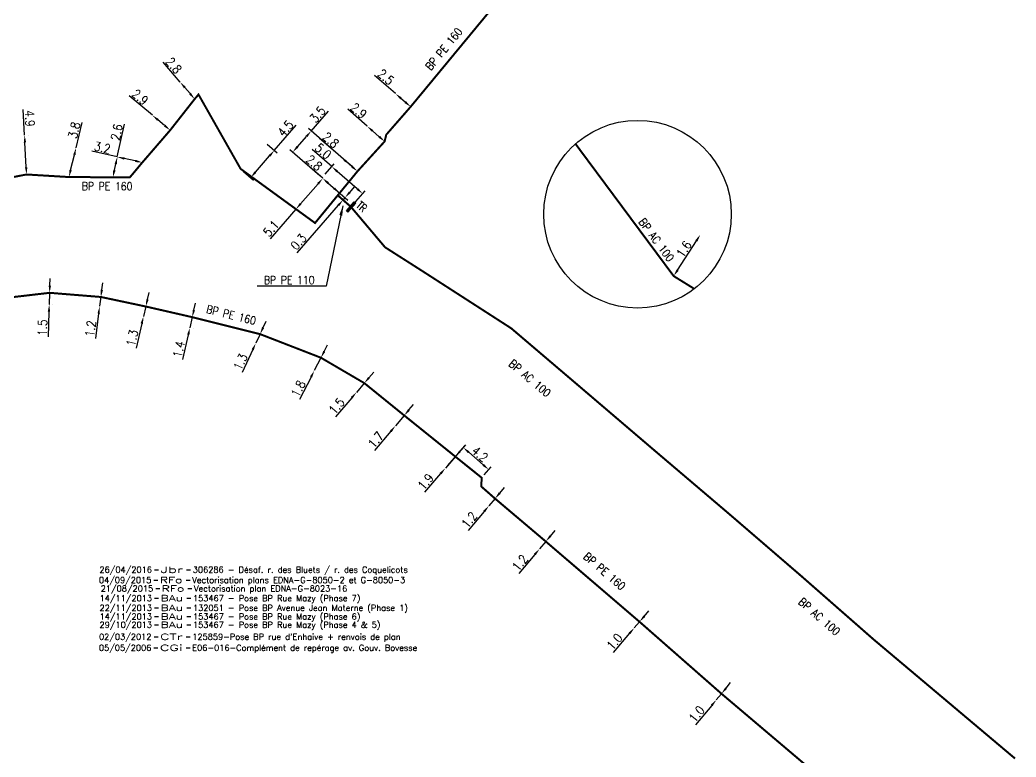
# Model space of a CAD drawing. Header units: millimetres. Extents: x 184998 to 186003, y 126995 to 128002.
# Drawn here: x 185500.7 to 185625.3, y 127498 to 127590 of the extents above; entities that cross this region are included whole.
import ezdxf
from ezdxf.enums import TextEntityAlignment as Align

# ---------------------------------------------------------------- set-up
doc = ezdxf.new("R2010")
doc.units = ezdxf.units.MM
doc.header["$PDMODE"] = 34
doc.linetypes.add('L_25_AP', pattern=[2000, 1000, 1000])
doc.linetypes.add('L_25_PE', pattern=[2000, 1000, 1000])
doc.layers.get('0').update_dxf_attribs({"linetype": 'CONTINUOUS'})
doc.layers.get('DEFPOINTS').update_dxf_attribs({"linetype": 'CONTINUOUS'})
for name, color, linetype in [('L_150', 1, 'CONTINUOUS'), ('L_340', 7, 'CONTINUOUS'), ('L_900', 7, 'CONTINUOUS')]:
    doc.layers.add(name, color=color, linetype=linetype)
doc.layers.add('L_910', color=7, linetype='CONTINUOUS', plot=False)
doc.styles.get("Standard").update_dxf_attribs({"font": 'romans.shx', "width": 0.85})
doc.dimstyles.get("Standard").update_dxf_attribs({"dimtxt": 1.5, "dimasz": 1.2, "dimexe": 0.625, "dimexo": 0.625, "dimgap": 0.25, "dimtad": 1, "dimdec": 1, "dimzin": 0, "dimdsep": 46, "dimtxsty": 'Standard', "dimcen": -0.5, "dimadec": 0, "dimazin": 0, "dimtfac": 1, "dimtdec": 1, "dimtmove": 0, "dimatfit": 3, "dimfxl": 0, "dimtolj": 1, "dimtzin": 0, "dimarcsym": 0})

# ---------------------------------------------------------------- blocks, each defined once
blk = doc.blocks.new('GIS_MODF')
at = {"color": 0, "linetype": 'Continuous', "flags": 128}
for points in [[(-2.26, -0.01), (-1.76, -0.01)], [(1.76, -0.01), (2.26, -0.01)]]:
    blk.add_lwpolyline(points, dxfattribs=at)
at = {"color": 0, "linetype": 'Continuous'}
blk.add_attdef('DATE', text='', height=0.75, dxfattribs=at).set_placement((-2.58, -0.39), align=Align.RIGHT)
at = {"color": 0, "linetype": 'Continuous', "width": 3.590909}
blk.add_attdef('USER', text='', height=0.75, dxfattribs=at).set_placement((-1.52, -0.39), (1.31, -0.39), align=Align.FIT)
at = {"color": 0, "linetype": 'Continuous'}
blk.add_attdef('DESC', (2.53, -0.39), '', height=0.75, dxfattribs=at)
blk = doc.blocks.new('*D487')
at = {"layer": 'DEFPOINTS', "color": 0, "linetype": 'Continuous', "transparency": 16777216}
for p in [(185547.7, 127580.83), (185547.7, 127580.83), (185549.59, 127579.19)]:
    blk.add_point(p, dxfattribs=at)
at = {"layer": 'L_150', "color": 0, "linetype": 'Continuous', "lineweight": -2, "transparency": 16777216}
for p, q in [((185547.7, 127580.83), (185545.09, 127583.11)), ((185548.91, 127579.78), (185548.38, 127580.24))]:
    blk.add_line(p, q, dxfattribs=at)
at = {"layer": 'L_150', "color": 0, "linetype": 'Continuous', "transparency": 16777216}
for points in [[(185548.48, 127580.35), (185548.28, 127580.12), (185547.7, 127580.83)], [(185549.01, 127579.89), (185548.81, 127579.66), (185549.59, 127579.19)]]:
    blk.add_solid(points, dxfattribs=at)
at = {"layer": 'L_150', "color": 0, "linetype": 'Continuous', "transparency": 16777216, "insert": (185546.48, 127582.9), "char_height": 1.125, "attachment_point": 5, "rotation": 318.8753}
blk.add_mtext('\\A1;2.5', dxfattribs=at)
blk = doc.blocks.new('*D488')
at = {"layer": 'DEFPOINTS', "color": 0, "linetype": 'Continuous', "transparency": 16777216}
for p in [(185544.15, 127576.76), (185544.15, 127576.76), (185546.34, 127574.86)]:
    blk.add_point(p, dxfattribs=at)
at = {"layer": 'L_150', "color": 0, "linetype": 'Continuous', "lineweight": -2, "transparency": 16777216}
for p, q in [((185544.15, 127576.76), (185541.72, 127578.89)), ((185545.66, 127575.45), (185544.83, 127576.17))]:
    blk.add_line(p, q, dxfattribs=at)
at = {"layer": 'L_150', "color": 0, "linetype": 'Continuous', "transparency": 16777216}
for points in [[(185544.93, 127576.28), (185544.73, 127576.06), (185544.15, 127576.76)], [(185545.76, 127575.56), (185545.56, 127575.33), (185546.34, 127574.86)]]:
    blk.add_solid(points, dxfattribs=at)
at = {"layer": 'L_150', "color": 0, "linetype": 'Continuous', "transparency": 16777216, "insert": (185543.09, 127578.69), "char_height": 1.125, "attachment_point": 5, "rotation": 318.8753}
blk.add_mtext('\\A1;2.9', dxfattribs=at)
blk = doc.blocks.new('*D512')
at = {"layer": 'DEFPOINTS', "color": 0, "linetype": 'Continuous', "transparency": 16777216}
for p in [(185507.77, 127574.06), (185507.77, 127574.06), (185506.88, 127570.41)]:
    blk.add_point(p, dxfattribs=at)
at = {"layer": 'L_150', "color": 0, "linetype": 'Continuous', "lineweight": -2, "transparency": 16777216}
for p, q in [((185507.77, 127574.06), (185508.55, 127577.24)), ((185507.09, 127571.29), (185507.56, 127573.18))]:
    blk.add_line(p, q, dxfattribs=at)
at = {"layer": 'L_150', "color": 0, "linetype": 'Continuous', "transparency": 16777216}
for points in [[(185507.41, 127573.22), (185507.7, 127573.15), (185507.77, 127574.06)], [(185506.95, 127571.32), (185507.24, 127571.25), (185506.88, 127570.41)]]:
    blk.add_solid(points, dxfattribs=at)
at = {"layer": 'L_150', "color": 0, "linetype": 'Continuous', "transparency": 16777216, "insert": (185507.54, 127576.26), "char_height": 1.125, "attachment_point": 5, "rotation": 76.2669}
blk.add_mtext('\\A1;3.8', dxfattribs=at)
blk = doc.blocks.new('*D513')
at = {"layer": 'DEFPOINTS', "color": 0, "linetype": 'Continuous', "transparency": 16777216}
for p in [(185501.33, 127575.63), (185501.33, 127575.63), (185501.57, 127570.73)]:
    blk.add_point(p, dxfattribs=at)
at = {"layer": 'L_150', "color": 0, "linetype": 'Continuous', "lineweight": -2, "transparency": 16777216}
for p, q in [((185501.33, 127575.63), (185501.17, 127578.86)), ((185501.8, 127575.65), (185501.8, 127575.65)), ((185501.53, 127571.63), (185501.38, 127574.73)), ((185502.04, 127570.76), (185502.04, 127570.76))]:
    blk.add_line(p, q, dxfattribs=at)
at = {"layer": 'L_150', "color": 0, "linetype": 'Continuous', "transparency": 16777216}
for points in [[(185501.53, 127574.74), (185501.23, 127574.72), (185501.33, 127575.63)], [(185501.68, 127571.64), (185501.38, 127571.63), (185501.57, 127570.73)]]:
    blk.add_solid(points, dxfattribs=at)
at = {"layer": 'L_150', "color": 0, "linetype": 'Continuous', "transparency": 16777216, "insert": (185501.98, 127577.73), "char_height": 1.125, "attachment_point": 5, "rotation": 272.8538}
blk.add_mtext('\\A1;4.9', dxfattribs=at)
blk = doc.blocks.new('*D514')
at = {"layer": 'DEFPOINTS', "color": 0, "linetype": 'Continuous', "transparency": 16777216}
for p in [(185512.92, 127572.92), (185512.92, 127572.92), (185516.05, 127572.23)]:
    blk.add_point(p, dxfattribs=at)
at = {"layer": 'L_150', "color": 0, "linetype": 'Continuous', "lineweight": -2, "transparency": 16777216}
for p, q in [((185512.92, 127572.92), (185509.72, 127573.63)), ((185515.17, 127572.43), (185513.8, 127572.73))]:
    blk.add_line(p, q, dxfattribs=at)
at = {"layer": 'L_150', "color": 0, "linetype": 'Continuous', "transparency": 16777216}
for points in [[(185513.84, 127572.87), (185513.77, 127572.58), (185512.92, 127572.92)], [(185515.2, 127572.57), (185515.14, 127572.28), (185516.05, 127572.23)]]:
    blk.add_solid(points, dxfattribs=at)
at = {"layer": 'L_150', "color": 0, "linetype": 'Continuous', "transparency": 16777216, "insert": (185511.05, 127574.1), "char_height": 1.125, "attachment_point": 5, "rotation": 347.5922}
blk.add_mtext('\\A1;3.2', dxfattribs=at)
blk = doc.blocks.new('*D515')
at = {"layer": 'DEFPOINTS', "color": 0, "linetype": 'Continuous', "transparency": 16777216}
for p in [(185517.31, 127578.12), (185517.31, 127578.12), (185519.53, 127576.26)]:
    blk.add_point(p, dxfattribs=at)
at = {"layer": 'L_150', "color": 0, "linetype": 'Continuous', "lineweight": -2, "transparency": 16777216}
for p, q in [((185517.31, 127578.12), (185514.4, 127580.56)), ((185518.84, 127576.84), (185518, 127577.55))]:
    blk.add_line(p, q, dxfattribs=at)
at = {"layer": 'L_150', "color": 0, "linetype": 'Continuous', "transparency": 16777216}
for points in [[(185518.1, 127577.66), (185517.9, 127577.43), (185517.31, 127578.12)], [(185518.94, 127576.95), (185518.75, 127576.72), (185519.53, 127576.26)]]:
    blk.add_solid(points, dxfattribs=at)
at = {"layer": 'L_150', "color": 0, "linetype": 'Continuous', "transparency": 16777216, "insert": (185515.77, 127580.39), "char_height": 1.125, "attachment_point": 5, "rotation": 320.0826}
blk.add_mtext('\\A1;2.9', dxfattribs=at)
blk = doc.blocks.new('*D516')
at = {"layer": 'DEFPOINTS', "color": 0, "linetype": 'Continuous', "transparency": 16777216}
for p in [(185520.77, 127582.28), (185520.77, 127582.28), (185522.59, 127580.15)]:
    blk.add_point(p, dxfattribs=at)
at = {"layer": 'L_150', "color": 0, "linetype": 'Continuous', "lineweight": -2, "transparency": 16777216}
for p, q in [((185520.77, 127582.28), (185518.64, 127584.77)), ((185522.01, 127580.84), (185521.36, 127581.6))]:
    blk.add_line(p, q, dxfattribs=at)
at = {"layer": 'L_150', "color": 0, "linetype": 'Continuous', "transparency": 16777216}
for points in [[(185521.47, 127581.69), (185521.24, 127581.5), (185520.77, 127582.28)], [(185522.12, 127580.94), (185521.89, 127580.74), (185522.59, 127580.15)]]:
    blk.add_solid(points, dxfattribs=at)
at = {"layer": 'L_150', "color": 0, "linetype": 'Continuous', "transparency": 16777216, "insert": (185519.98, 127584.35), "char_height": 1.125, "attachment_point": 5, "rotation": 310.6464}
blk.add_mtext('\\A1;2.8', dxfattribs=at)
blk = doc.blocks.new('*D517')
at = {"layer": 'DEFPOINTS', "color": 0, "linetype": 'Continuous', "transparency": 16777216}
for p in [(185531.29, 127574.82), (185532.55, 127573.73), (185528.34, 127571.43)]:
    blk.add_point(p, dxfattribs=at)
at = {"layer": 'L_150', "color": 0, "linetype": 'Continuous', "lineweight": -2, "transparency": 16777216}
for p, q in [((185532.55, 127573.73), (185535.29, 127576.88)), ((185531.65, 127574.51), (185532.9, 127573.42)), ((185530.18, 127571.02), (185531.96, 127573.05)), ((185528.69, 127571.12), (185529.94, 127570.03))]:
    blk.add_line(p, q, dxfattribs=at)
at = {"layer": 'L_150', "color": 0, "linetype": 'Continuous', "transparency": 16777216}
for points in [[(185531.84, 127573.15), (185532.07, 127572.95), (185532.55, 127573.73)], [(185530.07, 127571.11), (185530.3, 127570.92), (185529.59, 127570.34)]]:
    blk.add_solid(points, dxfattribs=at)
at = {"layer": 'L_150', "color": 0, "linetype": 'Continuous', "transparency": 16777216, "insert": (185533.95, 127576.47), "char_height": 1.125, "attachment_point": 5, "rotation": 48.9137}
blk.add_mtext('\\A1;4.5', dxfattribs=at)
blk = doc.blocks.new('*D518')
at = {"layer": 'DEFPOINTS', "color": 0, "linetype": 'Continuous', "transparency": 16777216}
for p in [(185538.6, 127570.25), (185538.6, 127570.25), (185535.25, 127566.4)]:
    blk.add_point(p, dxfattribs=at)
at = {"layer": 'L_150', "color": 0, "linetype": 'Continuous', "lineweight": -2, "transparency": 16777216}
for p, q in [((185538.01, 127569.57), (185535.84, 127567.08)), ((185535.25, 127566.4), (185532.02, 127562.7))]:
    blk.add_line(p, q, dxfattribs=at)
at = {"layer": 'L_150', "color": 0, "linetype": 'Continuous', "transparency": 16777216}
for points in [[(185537.9, 127569.67), (185538.13, 127569.47), (185538.6, 127570.25)], [(185535.73, 127567.18), (185535.95, 127566.98), (185535.25, 127566.4)]]:
    blk.add_solid(points, dxfattribs=at)
at = {"layer": 'L_150', "color": 0, "linetype": 'Continuous', "transparency": 16777216, "insert": (185532.15, 127563.99), "char_height": 1.125, "attachment_point": 5, "rotation": 48.8753}
blk.add_mtext('\\A1;5.1', dxfattribs=at)
blk = doc.blocks.new('*D519')
at = {"layer": 'DEFPOINTS', "color": 0, "linetype": 'Continuous', "transparency": 16777216}
for p in [(185539.74, 127571.71), (185538.59, 127570.4), (185542.14, 127566.67)]:
    blk.add_point(p, dxfattribs=at)
at = {"layer": 'L_340', "color": 0, "linetype": 'Continuous', "lineweight": -2, "transparency": 16777216}
for p, q in [((185539.74, 127571.71), (185537.27, 127573.86)), ((185538.9, 127570.75), (185540.04, 127572.06)), ((185542.92, 127568.93), (185540.41, 127571.11)), ((185542.45, 127567.02), (185543.9, 127568.69))]:
    blk.add_line(p, q, dxfattribs=at)
at = {"layer": 'L_340', "color": 0, "linetype": 'Continuous', "transparency": 16777216}
for points in [[(185540.51, 127571.23), (185540.31, 127571), (185539.74, 127571.71)], [(185543.02, 127569.04), (185542.82, 127568.81), (185543.59, 127568.34)]]:
    blk.add_solid(points, dxfattribs=at)
at = {"layer": 'L_340', "color": 0, "linetype": 'Continuous', "transparency": 16777216, "insert": (185538.65, 127573.64), "char_height": 1.125, "attachment_point": 5, "rotation": 318.8753}
blk.add_mtext('\\A1;5.0', dxfattribs=at)
blk = doc.blocks.new('*D520')
at = {"layer": 'DEFPOINTS', "color": 0, "linetype": 'Continuous', "transparency": 16777216}
for p in [(185534.85, 127573.52), (185538.6, 127570.25), (185542.94, 127571.12)]:
    blk.add_point(p, dxfattribs=at)
at = {"layer": 'L_150', "color": 0, "linetype": 'Continuous', "lineweight": -2, "transparency": 16777216}
for p, q in [((185537.16, 127576.16), (185539.32, 127578.63)), ((185542.59, 127571.42), (185536.81, 127576.47)), ((185535.45, 127574.2), (185536.57, 127575.48)), ((185538.25, 127570.55), (185534.5, 127573.83))]:
    blk.add_line(p, q, dxfattribs=at)
at = {"layer": 'L_150', "color": 0, "linetype": 'Continuous', "transparency": 16777216}
for points in [[(185536.46, 127575.58), (185536.68, 127575.39), (185537.16, 127576.16)], [(185535.33, 127574.3), (185535.56, 127574.1), (185534.85, 127573.52)]]:
    blk.add_solid(points, dxfattribs=at)
at = {"layer": 'L_150', "color": 0, "linetype": 'Continuous', "transparency": 16777216, "insert": (185537.97, 127578.23), "char_height": 1.125, "attachment_point": 5, "rotation": 48.8753}
blk.add_mtext('\\A1;3.5', dxfattribs=at)
blk = doc.blocks.new('*D521')
at = {"layer": 'DEFPOINTS', "color": 0, "linetype": 'Continuous', "transparency": 16777216}
for p in [(185538.6, 127570.25), (185538.6, 127570.25), (185540.71, 127568.41)]:
    blk.add_point(p, dxfattribs=at)
at = {"layer": 'L_150', "color": 0, "linetype": 'Continuous', "lineweight": -2, "transparency": 16777216}
for p, q in [((185538.6, 127570.25), (185536.13, 127572.4)), ((185540.03, 127569), (185539.28, 127569.65))]:
    blk.add_line(p, q, dxfattribs=at)
at = {"layer": 'L_150', "color": 0, "linetype": 'Continuous', "transparency": 16777216}
for points in [[(185539.38, 127569.77), (185539.18, 127569.54), (185538.6, 127570.25)], [(185540.13, 127569.11), (185539.93, 127568.89), (185540.71, 127568.41)]]:
    blk.add_solid(points, dxfattribs=at)
at = {"layer": 'L_150', "color": 0, "linetype": 'Continuous', "transparency": 16777216, "insert": (185537.52, 127572.19), "char_height": 1.125, "attachment_point": 5, "rotation": 318.8753}
blk.add_mtext('\\A1;2.8', dxfattribs=at)
blk = doc.blocks.new('*D522')
at = {"layer": 'DEFPOINTS', "color": 0, "linetype": 'Continuous', "transparency": 16777216}
for p in [(185540.83, 127572.96), (185540.83, 127572.96), (185542.94, 127571.12)]:
    blk.add_point(p, dxfattribs=at)
at = {"layer": 'L_150', "color": 0, "linetype": 'Continuous', "lineweight": -2, "transparency": 16777216}
for p, q in [((185540.83, 127572.96), (185538.21, 127575.24)), ((185542.26, 127571.71), (185541.51, 127572.37))]:
    blk.add_line(p, q, dxfattribs=at)
at = {"layer": 'L_150', "color": 0, "linetype": 'Continuous', "transparency": 16777216}
for points in [[(185541.61, 127572.48), (185541.41, 127572.25), (185540.83, 127572.96)], [(185542.36, 127571.82), (185542.16, 127571.6), (185542.94, 127571.12)]]:
    blk.add_solid(points, dxfattribs=at)
at = {"layer": 'L_150', "color": 0, "linetype": 'Continuous', "transparency": 16777216, "insert": (185539.6, 127575.03), "char_height": 1.125, "attachment_point": 5, "rotation": 318.8753}
blk.add_mtext('\\A1;2.8', dxfattribs=at)
blk = doc.blocks.new('*D523')
at = {"layer": 'DEFPOINTS', "color": 0, "linetype": 'Continuous', "transparency": 16777216}
for p in [(185538.6, 127570.25), (185540.47, 127568.14), (185541.38, 127567.83)]:
    blk.add_point(p, dxfattribs=at)
at = {"layer": 'L_150', "color": 0, "linetype": 'Continuous', "lineweight": -2, "transparency": 16777216}
for p, q in [((185538.96, 127569.94), (185541.73, 127567.52)), ((185541.97, 127568.5), (185542.56, 127569.18)), ((185540.82, 127567.83), (185541.49, 127567.24)), ((185541.38, 127567.83), (185541.14, 127567.55)), ((185540.55, 127566.88), (185535.36, 127560.93))]:
    blk.add_line(p, q, dxfattribs=at)
at = {"layer": 'L_150', "color": 0, "linetype": 'Continuous', "transparency": 16777216}
for points in [[(185540.43, 127566.97), (185540.66, 127566.78), (185541.14, 127567.55)], [(185541.86, 127568.6), (185542.08, 127568.4), (185541.38, 127567.83)]]:
    blk.add_solid(points, dxfattribs=at)
at = {"layer": 'L_150', "color": 0, "linetype": 'Continuous', "transparency": 16777216, "insert": (185535.58, 127562.32), "char_height": 1.125, "attachment_point": 5, "rotation": 48.8753}
blk.add_mtext('\\A1;0.3', dxfattribs=at)
blk = doc.blocks.new('*D529')
at = {"layer": 'DEFPOINTS', "color": 0, "linetype": 'Continuous', "transparency": 16777216}
for p in [(185512.92, 127572.92), (185512.92, 127572.92), (185512.37, 127570.38)]:
    blk.add_point(p, dxfattribs=at)
at = {"layer": 'L_150', "color": 0, "linetype": 'Continuous', "lineweight": -2, "transparency": 16777216}
for p, q in [((185512.92, 127572.92), (185513.82, 127577.01)), ((185512.56, 127571.26), (185512.73, 127572.04))]:
    blk.add_line(p, q, dxfattribs=at)
at = {"layer": 'L_150', "color": 0, "linetype": 'Continuous', "transparency": 16777216}
for points in [[(185512.58, 127572.07), (185512.88, 127572.01), (185512.92, 127572.92)], [(185512.41, 127571.29), (185512.71, 127571.23), (185512.37, 127570.38)]]:
    blk.add_solid(points, dxfattribs=at)
at = {"layer": 'L_150', "color": 0, "linetype": 'Continuous', "transparency": 16777216, "insert": (185512.84, 127576.01), "char_height": 1.125, "attachment_point": 5, "rotation": 77.5922}
blk.add_mtext('\\A1;2.6', dxfattribs=at)
blk = doc.blocks.new('L_340_19')
at = {"linetype": 'Continuous'}
blk.add_hatch(color=0, dxfattribs=at).paths.add_polyline_path([(0.12, 0.75), (-0.12, 0.75), (-0.12, -0.75), (0.12, -0.75)])
at = {"color": 0, "linetype": 'Continuous'}
blk.add_lwpolyline([(-0.12, 0.75), (0.12, 0.75), (0.12, -0.75), (-0.12, -0.75)], close=True, dxfattribs=at)
at = {"color": 0, "linetype": 'Continuous', "width": 0.75}
for tag, height, flags, p in [('TR', 1, 8, (0, 1.98)), ('DEF_LEG', 1.2, 3, (0, -5)), ('DEF_COUP', 1.2, 3, (0, -7.5)), ('DEF_TYPE', 1.2, 3, (0, -10))]:
    blk.add_attdef(tag, text='', height=height, dxfattribs=dict(at, flags=flags)).set_placement(p, align=Align.MIDDLE)
blk = doc.blocks.new('*D697')
at = {"layer": 'DEFPOINTS', "color": 0, "linetype": 'Continuous', "ltscale": 0.5, "transparency": 16777216}
for p in [(185504.46, 127555.95), (185504.41, 127554.49), (185504.41, 127554.49)]:
    blk.add_point(p, dxfattribs=at)
at = {"layer": 'L_150', "color": 0, "linetype": 'Continuous', "lineweight": -2, "ltscale": 0.5, "transparency": 16777216}
for p, q in [((185504.49, 127556.85), (185504.53, 127557.75)), ((185504.46, 127555.95), (185504.41, 127554.49)), ((185504.93, 127555.93), (185504.93, 127555.93)), ((185504.88, 127554.47), (185504.88, 127554.47)), ((185504.38, 127553.59), (185504.27, 127550.45))]:
    blk.add_line(p, q, dxfattribs=at)
at = {"layer": 'L_150', "color": 0, "linetype": 'Continuous', "ltscale": 0.5, "transparency": 16777216}
for points in [[(185504.34, 127556.85), (185504.64, 127556.84), (185504.46, 127555.95)], [(185504.23, 127553.6), (185504.53, 127553.58), (185504.41, 127554.49)]]:
    blk.add_solid(points, dxfattribs=at)
at = {"layer": 'L_150', "color": 0, "linetype": 'Continuous', "ltscale": 0.5, "transparency": 16777216, "insert": (185503.56, 127551.6), "char_height": 1.125, "attachment_point": 5, "rotation": 87.9926}
blk.add_mtext('\\A1;1.5', dxfattribs=at)
blk = doc.blocks.new('*D698')
at = {"layer": 'DEFPOINTS', "color": 0, "linetype": 'Continuous', "ltscale": 0.5, "transparency": 16777216}
for p in [(185510.87, 127555.43), (185510.71, 127554.27), (185510.71, 127554.27)]:
    blk.add_point(p, dxfattribs=at)
at = {"layer": 'L_150', "color": 0, "linetype": 'Continuous', "lineweight": -2, "ltscale": 0.5, "transparency": 16777216}
for p, q in [((185510.99, 127556.32), (185511.11, 127557.21)), ((185510.87, 127555.43), (185510.71, 127554.27)), ((185510.59, 127553.38), (185510.18, 127550.26))]:
    blk.add_line(p, q, dxfattribs=at)
at = {"layer": 'L_150', "color": 0, "linetype": 'Continuous', "ltscale": 0.5, "transparency": 16777216}
for points in [[(185510.84, 127556.34), (185511.14, 127556.3), (185510.87, 127555.43)], [(185510.45, 127553.4), (185510.74, 127553.36), (185510.71, 127554.27)]]:
    blk.add_solid(points, dxfattribs=at)
at = {"layer": 'L_150', "color": 0, "linetype": 'Continuous', "ltscale": 0.5, "transparency": 16777216, "insert": (185509.58, 127551.47), "char_height": 1.125, "attachment_point": 5, "rotation": 82.3552}
blk.add_mtext('\\A1;1.2', dxfattribs=at)
blk = doc.blocks.new('*D699')
at = {"layer": 'DEFPOINTS', "color": 0, "linetype": 'Continuous', "ltscale": 0.5, "transparency": 16777216}
for p in [(185516.48, 127554.24), (185516.19, 127552.98), (185516.19, 127552.98)]:
    blk.add_point(p, dxfattribs=at)
at = {"layer": 'L_150', "color": 0, "linetype": 'Continuous', "lineweight": -2, "ltscale": 0.5, "transparency": 16777216}
for p, q in [((185516.69, 127555.12), (185516.9, 127555.99)), ((185516.48, 127554.24), (185516.19, 127552.98)), ((185515.98, 127552.1), (185515.26, 127549.04))]:
    blk.add_line(p, q, dxfattribs=at)
at = {"layer": 'L_150', "color": 0, "linetype": 'Continuous', "ltscale": 0.5, "transparency": 16777216}
for points in [[(185516.55, 127555.15), (185516.84, 127555.08), (185516.48, 127554.24)], [(185515.83, 127552.14), (185516.13, 127552.07), (185516.19, 127552.98)]]:
    blk.add_solid(points, dxfattribs=at)
at = {"layer": 'L_150', "color": 0, "linetype": 'Continuous', "ltscale": 0.5, "transparency": 16777216, "insert": (185514.79, 127550.31), "char_height": 1.125, "attachment_point": 5, "rotation": 76.7178}
blk.add_mtext('\\A1;1.3', dxfattribs=at)
blk = doc.blocks.new('*D700')
at = {"layer": 'DEFPOINTS', "color": 0, "linetype": 'Continuous', "ltscale": 0.5, "transparency": 16777216}
for p in [(185522.29, 127552.91), (185521.99, 127551.59), (185521.99, 127551.59)]:
    blk.add_point(p, dxfattribs=at)
at = {"layer": 'L_150', "color": 0, "linetype": 'Continuous', "lineweight": -2, "ltscale": 0.5, "transparency": 16777216}
for p, q in [((185522.49, 127553.78), (185522.69, 127554.66)), ((185522.29, 127552.91), (185521.99, 127551.59)), ((185522.45, 127551.49), (185522.45, 127551.49)), ((185521.79, 127550.71), (185521.08, 127547.61))]:
    blk.add_line(p, q, dxfattribs=at)
at = {"layer": 'L_150', "color": 0, "linetype": 'Continuous', "ltscale": 0.5, "transparency": 16777216}
for points in [[(185522.35, 127553.82), (185522.64, 127553.75), (185522.29, 127552.91)], [(185521.65, 127550.75), (185521.94, 127550.68), (185521.99, 127551.59)]]:
    blk.add_solid(points, dxfattribs=at)
at = {"layer": 'L_150', "color": 0, "linetype": 'Continuous', "ltscale": 0.5, "transparency": 16777216, "insert": (185520.61, 127548.89), "char_height": 1.125, "attachment_point": 5, "rotation": 77.136}
blk.add_mtext('\\A1;1.4', dxfattribs=at)
blk = doc.blocks.new('*D701')
at = {"layer": 'DEFPOINTS', "color": 0, "linetype": 'Continuous', "ltscale": 0.5, "transparency": 16777216}
for p in [(185530.77, 127550.79), (185530.23, 127549.66), (185530.23, 127549.66)]:
    blk.add_point(p, dxfattribs=at)
at = {"layer": 'L_150', "color": 0, "linetype": 'Continuous', "lineweight": -2, "ltscale": 0.5, "transparency": 16777216}
for p, q in [((185531.15, 127551.61), (185531.53, 127552.42)), ((185530.77, 127550.79), (185530.23, 127549.66)), ((185529.85, 127548.85), (185528.52, 127546))]:
    blk.add_line(p, q, dxfattribs=at)
at = {"layer": 'L_150', "color": 0, "linetype": 'Continuous', "ltscale": 0.5, "transparency": 16777216}
for points in [[(185531.01, 127551.67), (185531.28, 127551.55), (185530.77, 127550.79)], [(185529.72, 127548.91), (185529.99, 127548.78), (185530.23, 127549.66)]]:
    blk.add_solid(points, dxfattribs=at)
at = {"layer": 'L_150', "color": 0, "linetype": 'Continuous', "ltscale": 0.5, "transparency": 16777216, "insert": (185528.32, 127547.33), "char_height": 1.125, "attachment_point": 5, "rotation": 64.904}
blk.add_mtext('\\A1;1.3', dxfattribs=at)
blk = doc.blocks.new('*D702')
at = {"layer": 'DEFPOINTS', "color": 0, "linetype": 'Continuous', "ltscale": 0.5, "transparency": 16777216}
for p in [(185538.38, 127547.84), (185537.55, 127546.23), (185537.55, 127546.23)]:
    blk.add_point(p, dxfattribs=at)
at = {"layer": 'L_150', "color": 0, "linetype": 'Continuous', "lineweight": -2, "ltscale": 0.5, "transparency": 16777216}
for p, q in [((185538.79, 127548.64), (185539.2, 127549.44)), ((185538.38, 127547.84), (185537.55, 127546.23)), ((185537.14, 127545.43), (185535.7, 127542.64))]:
    blk.add_line(p, q, dxfattribs=at)
at = {"layer": 'L_150', "color": 0, "linetype": 'Continuous', "ltscale": 0.5, "transparency": 16777216}
for points in [[(185538.66, 127548.7), (185538.92, 127548.57), (185538.38, 127547.84)], [(185537.01, 127545.5), (185537.27, 127545.37), (185537.55, 127546.23)]]:
    blk.add_solid(points, dxfattribs=at)
at = {"layer": 'L_150', "color": 0, "linetype": 'Continuous', "ltscale": 0.5, "transparency": 16777216, "insert": (185535.55, 127543.98), "char_height": 1.125, "attachment_point": 5, "rotation": 62.7439}
blk.add_mtext('\\A1;1.8', dxfattribs=at)
blk = doc.blocks.new('*D703')
at = {"layer": 'DEFPOINTS', "color": 0, "linetype": 'Continuous', "ltscale": 0.5, "transparency": 16777216}
for p in [(185543.8, 127544.67), (185542.81, 127543.52), (185542.81, 127543.52)]:
    blk.add_point(p, dxfattribs=at)
at = {"layer": 'L_150', "color": 0, "linetype": 'Continuous', "lineweight": -2, "ltscale": 0.5, "transparency": 16777216}
for p, q in [((185544.38, 127545.35), (185544.97, 127546.04)), ((185543.8, 127544.67), (185542.81, 127543.52)), ((185542.23, 127542.84), (185540.18, 127540.46))]:
    blk.add_line(p, q, dxfattribs=at)
at = {"layer": 'L_150', "color": 0, "linetype": 'Continuous', "ltscale": 0.5, "transparency": 16777216}
for points in [[(185544.27, 127545.45), (185544.5, 127545.26), (185543.8, 127544.67)], [(185542.11, 127542.94), (185542.34, 127542.74), (185542.81, 127543.52)]]:
    blk.add_solid(points, dxfattribs=at)
at = {"layer": 'L_150', "color": 0, "linetype": 'Continuous', "ltscale": 0.5, "transparency": 16777216, "insert": (185540.34, 127541.8), "char_height": 1.125, "attachment_point": 5, "rotation": 49.3584}
blk.add_mtext('\\A1;1.5', dxfattribs=at)
blk = doc.blocks.new('*D704')
at = {"layer": 'DEFPOINTS', "color": 0, "linetype": 'Continuous', "ltscale": 0.5, "transparency": 16777216}
for p in [(185560.14, 127530.25), (185559.37, 127529.34), (185559.37, 127529.34)]:
    blk.add_point(p, dxfattribs=at)
at = {"layer": 'L_150', "color": 0, "linetype": 'Continuous', "lineweight": -2, "ltscale": 0.5, "transparency": 16777216}
for p, q in [((185560.73, 127530.94), (185561.31, 127531.63)), ((185560.14, 127530.25), (185559.37, 127529.34)), ((185558.79, 127528.65), (185556.76, 127526.25))]:
    blk.add_line(p, q, dxfattribs=at)
at = {"layer": 'L_150', "color": 0, "linetype": 'Continuous', "ltscale": 0.5, "transparency": 16777216}
for points in [[(185560.61, 127531.04), (185560.84, 127530.84), (185560.14, 127530.25)], [(185558.67, 127528.75), (185558.9, 127528.55), (185559.37, 127529.34)]]:
    blk.add_solid(points, dxfattribs=at)
at = {"layer": 'L_150', "color": 0, "linetype": 'Continuous', "ltscale": 0.5, "transparency": 16777216, "insert": (185556.91, 127527.59), "char_height": 1.125, "attachment_point": 5, "rotation": 49.742}
blk.add_mtext('\\A1;1.2', dxfattribs=at)
blk = doc.blocks.new('*D705')
at = {"layer": 'DEFPOINTS', "color": 0, "linetype": 'Continuous', "ltscale": 0.5, "transparency": 16777216}
for p in [(185548.79, 127540.63), (185547.69, 127539.34), (185547.69, 127539.34)]:
    blk.add_point(p, dxfattribs=at)
at = {"layer": 'L_150', "color": 0, "linetype": 'Continuous', "lineweight": -2, "ltscale": 0.5, "transparency": 16777216}
for p, q in [((185549.37, 127541.32), (185549.96, 127542.01)), ((185548.79, 127540.63), (185547.69, 127539.34)), ((185547.11, 127538.65), (185545.08, 127536.25))]:
    blk.add_line(p, q, dxfattribs=at)
at = {"layer": 'L_150', "color": 0, "linetype": 'Continuous', "ltscale": 0.5, "transparency": 16777216}
for points in [[(185549.26, 127541.42), (185549.49, 127541.22), (185548.79, 127540.63)], [(185547, 127538.75), (185547.23, 127538.55), (185547.69, 127539.34)]]:
    blk.add_solid(points, dxfattribs=at)
at = {"layer": 'L_150', "color": 0, "linetype": 'Continuous', "ltscale": 0.5, "transparency": 16777216, "insert": (185545.23, 127537.59), "char_height": 1.125, "attachment_point": 5, "rotation": 49.7351}
blk.add_mtext('\\A1;1.7', dxfattribs=at)
blk = doc.blocks.new('*D708')
at = {"layer": 'DEFPOINTS', "color": 0, "linetype": 'Continuous', "ltscale": 0.5, "transparency": 16777216}
for p in [(185588.44, 127505.88), (185587.8, 127505.11), (185587.8, 127505.11)]:
    blk.add_point(p, dxfattribs=at)
at = {"layer": 'L_150', "color": 0, "linetype": 'Continuous', "lineweight": -2, "ltscale": 0.5, "transparency": 16777216}
for p, q in [((185589.01, 127506.57), (185589.59, 127507.26)), ((185588.44, 127505.88), (185587.8, 127505.11)), ((185587.22, 127504.42), (185585.21, 127502))]:
    blk.add_line(p, q, dxfattribs=at)
at = {"layer": 'L_150', "color": 0, "linetype": 'Continuous', "ltscale": 0.5, "transparency": 16777216}
for points in [[(185588.9, 127506.66), (185589.13, 127506.47), (185588.44, 127505.88)], [(185587.11, 127504.51), (185587.34, 127504.32), (185587.8, 127505.11)]]:
    blk.add_solid(points, dxfattribs=at)
at = {"layer": 'L_150', "color": 0, "linetype": 'Continuous', "ltscale": 0.5, "transparency": 16777216, "insert": (185585.35, 127503.34), "char_height": 1.125, "attachment_point": 5, "rotation": 50.2145}
blk.add_mtext('\\A1;1.0', dxfattribs=at)
blk = doc.blocks.new('*D709')
at = {"layer": 'DEFPOINTS', "color": 0, "linetype": 'Continuous', "ltscale": 0.5, "transparency": 16777216}
for p in [(185577.55, 127514.1), (185577.55, 127514.1), (185578.2, 127514.86)]:
    blk.add_point(p, dxfattribs=at)
at = {"layer": 'L_150', "color": 0, "linetype": 'Continuous', "lineweight": -2, "ltscale": 0.5, "transparency": 16777216}
for p, q in [((185578.79, 127515.54), (185579.37, 127516.22)), ((185578.2, 127514.86), (185577.55, 127514.1)), ((185576.96, 127513.42), (185574.91, 127511.04))]:
    blk.add_line(p, q, dxfattribs=at)
at = {"layer": 'L_150', "color": 0, "linetype": 'Continuous', "ltscale": 0.5, "transparency": 16777216}
for points in [[(185578.67, 127515.64), (185578.9, 127515.45), (185578.2, 127514.86)], [(185576.85, 127513.52), (185577.07, 127513.32), (185577.55, 127514.1)]]:
    blk.add_solid(points, dxfattribs=at)
at = {"layer": 'L_150', "color": 0, "linetype": 'Continuous', "ltscale": 0.5, "transparency": 16777216, "insert": (185575.07, 127512.38), "char_height": 1.125, "attachment_point": 5, "rotation": 49.2488}
blk.add_mtext('\\A1;1.0', dxfattribs=at)
blk = doc.blocks.new('*D710')
at = {"layer": 'DEFPOINTS', "color": 0, "linetype": 'Continuous', "ltscale": 0.5, "transparency": 16777216}
for p in [(185565.71, 127523.97), (185565.71, 127523.97), (185566.48, 127524.89)]:
    blk.add_point(p, dxfattribs=at)
at = {"layer": 'L_150', "color": 0, "linetype": 'Continuous', "lineweight": -2, "ltscale": 0.5, "transparency": 16777216}
for p, q in [((185567.07, 127525.57), (185567.65, 127526.26)), ((185566.48, 127524.89), (185565.71, 127523.97)), ((185565.13, 127523.28), (185563.1, 127520.89))]:
    blk.add_line(p, q, dxfattribs=at)
at = {"layer": 'L_150', "color": 0, "linetype": 'Continuous', "ltscale": 0.5, "transparency": 16777216}
for points in [[(185566.95, 127525.67), (185567.18, 127525.48), (185566.48, 127524.89)], [(185565.01, 127523.38), (185565.24, 127523.19), (185565.71, 127523.97)]]:
    blk.add_solid(points, dxfattribs=at)
at = {"layer": 'L_150', "color": 0, "linetype": 'Continuous', "ltscale": 0.5, "transparency": 16777216, "insert": (185563.25, 127522.23), "char_height": 1.125, "attachment_point": 5, "rotation": 49.742}
blk.add_mtext('\\A1;1.2', dxfattribs=at)
blk = doc.blocks.new('*D711')
at = {"layer": 'DEFPOINTS', "color": 0, "linetype": 'Continuous', "ltscale": 0.5, "transparency": 16777216}
for p in [(185555.18, 127535.49), (185553.93, 127534.05), (185553.93, 127534.05)]:
    blk.add_point(p, dxfattribs=at)
at = {"layer": 'L_150', "color": 0, "linetype": 'Continuous', "lineweight": -2, "ltscale": 0.5, "transparency": 16777216}
for p, q in [((185555.77, 127536.17), (185556.36, 127536.85)), ((185555.18, 127535.49), (185553.93, 127534.05)), ((185553.34, 127533.37), (185551.32, 127531.03))]:
    blk.add_line(p, q, dxfattribs=at)
at = {"layer": 'L_150', "color": 0, "linetype": 'Continuous', "ltscale": 0.5, "transparency": 16777216}
for points in [[(185555.66, 127536.26), (185555.88, 127536.07), (185555.18, 127535.49)], [(185553.23, 127533.47), (185553.46, 127533.27), (185553.93, 127534.05)]]:
    blk.add_solid(points, dxfattribs=at)
at = {"layer": 'L_150', "color": 0, "linetype": 'Continuous', "ltscale": 0.5, "transparency": 16777216, "insert": (185551.47, 127532.35), "char_height": 1.125, "attachment_point": 5, "rotation": 49.0761}
blk.add_mtext('\\A1;1.9', dxfattribs=at)
blk = doc.blocks.new('*D810')
at = {"layer": 'DEFPOINTS', "color": 0, "linetype": 'Continuous', "ltscale": 0.5, "transparency": 16777216}
for p in [(185585.8, 127563.21), (185585.8, 127563.21), (185582.47, 127558.04)]:
    blk.add_point(p, dxfattribs=at)
at = {"layer": 'L_900', "color": 0, "linetype": 'Continuous', "lineweight": -2, "ltscale": 0.5, "transparency": 16777216}
for p, q in [((185582.96, 127558.8), (185585.31, 127562.45)), ((185582.08, 127558.3), (185582.08, 127558.3))]:
    blk.add_line(p, q, dxfattribs=at)
at = {"layer": 'L_900', "color": 0, "linetype": 'Continuous', "ltscale": 0.5, "transparency": 16777216}
for points in [[(185585.18, 127562.53), (185585.44, 127562.37), (185585.8, 127563.21)], [(185582.83, 127558.88), (185583.09, 127558.72), (185582.47, 127558.04)]]:
    blk.add_solid(points, dxfattribs=at)
at = {"layer": 'L_900', "color": 0, "linetype": 'Continuous', "ltscale": 0.5, "transparency": 16777216, "insert": (185583.75, 127561.41), "char_height": 1.125, "attachment_point": 5, "rotation": 57.2322}
blk.add_mtext('\\A1;1.6', dxfattribs=at)
blk = doc.blocks.new('*D1276')
at = {"layer": 'DEFPOINTS', "color": 0, "linetype": 'Continuous', "ltscale": 0.5, "transparency": 16777216}
for p in [(185556.17, 127536.62), (185553.93, 127534.05), (185558.46, 127532.86)]:
    blk.add_point(p, dxfattribs=at)
at = {"layer": 'L_150', "color": 0, "linetype": 'Continuous', "lineweight": -2, "ltscale": 0.5, "transparency": 16777216}
for p, q in [((185554.24, 127534.4), (185556.47, 127536.98)), ((185558.66, 127534.46), (185556.85, 127536.03)), ((185558.77, 127533.21), (185559.65, 127534.23))]:
    blk.add_line(p, q, dxfattribs=at)
at = {"layer": 'L_150', "color": 0, "linetype": 'Continuous', "ltscale": 0.5, "transparency": 16777216}
for points in [[(185556.94, 127536.15), (185556.75, 127535.92), (185556.17, 127536.62)], [(185558.76, 127534.58), (185558.56, 127534.35), (185559.34, 127533.87)]]:
    blk.add_solid(points, dxfattribs=at)
at = {"layer": 'L_150', "color": 0, "linetype": 'Continuous', "ltscale": 0.5, "transparency": 16777216, "insert": (185558.24, 127535.82), "char_height": 1.125, "attachment_point": 5, "rotation": 319.0761}
blk.add_mtext('\\A1;4.2', dxfattribs=at)

msp = doc.modelspace()

# ---------------------------------------------------------------- linework, layer by layer
at = {"layer": 'L_150', "linetype": 'L_25_PE', "ltscale": 0.5, "const_width": 0.25}
msp.add_lwpolyline([(185559.44, 127591.09), (185549.59, 127579.19), (185546.54, 127575.7), (185546.34, 127574.86), (185542.94, 127571.12), (185540.71, 127568.41), (185537.64, 127564.67), (185528.34, 127571.43), (185523.07, 127580.72), (185522.59, 127580.15), (185519.53, 127576.26), (185516.05, 127572.23), (185514.49, 127570.37), (185512.37, 127570.38), (185506.88, 127570.41), (185501.57, 127570.73), (185492.54, 127568.98)], dxfattribs=at)
at = {"layer": 'L_150', "linetype": 'L_25_PE', "const_width": 0.25}
for points in [[(185542.14, 127566.67), (185540.47, 127568.14)], [(185604.5, 127492.29), (185588.44, 127505.88), (185578.2, 127514.86), (185566.48, 127524.89), (185560.14, 127530.25), (185558.43, 127531.75), (185558.46, 127532.86), (185555.18, 127535.49), (185548.79, 127540.63), (185543.8, 127544.67), (185538.38, 127547.84), (185530.77, 127550.79), (185522.29, 127552.91), (185516.48, 127554.24), (185510.87, 127555.43), (185504.46, 127555.95), (185497.43, 127555.13), (185490.66, 127553.4), (185483.44, 127551.33), (185478.29, 127549.59), (185476.93, 127549.44), (185476.93, 127549.44), (185474.68, 127548.96), (185467.26, 127547.37)]]:
    msp.add_lwpolyline(points, dxfattribs=at)
at = {"layer": 'L_150', "linetype": 'L_25_AP', "ltscale": 0.5, "const_width": 0.25}
msp.add_lwpolyline([(185542.14, 127566.67), (185546.39, 127561.64), (185551.13, 127558.62), (185562.17, 127551.51), (185571.17, 127543.85), (185580.28, 127536.08), (185589.31, 127528.41), (185598.4, 127520.59), (185607.5, 127512.62), (185616.62, 127504.95), (185625.14, 127497.78)], dxfattribs=at)
at = {"layer": 'L_900', "color": 1, "linetype": 'Continuous', "ltscale": 0.5, "const_width": 0.25, "flags": 128}
msp.add_lwpolyline([(185570.19, 127574.56), (185582.47, 127558.04), (185585.04, 127556.45)], dxfattribs=at)
at = {"layer": 'L_900', "linetype": 'Continuous', "ltscale": 0.5}
msp.add_circle((185577.95, 127565.77), 11.72, dxfattribs=at)

# ---------------------------------------------------------------- block references
at = {"layer": 'L_340'}
ref = msp.add_blockref('L_340_19', (185542.14, 127566.67), dxfattribs=dict(at, rotation=318.3874785911493))
ref.add_attrib('TR', 'TR', dxfattribs={"layer": '0', "color": 0, "linetype": 'Continuous', "height": 1, "rotation": 318.3875, "width": 0.75, "flags": 8}).set_placement((185543.47, 127566.71), align=Align.MIDDLE)
at = {"layer": 'L_910', "ltscale": 0.5}
ref = msp.add_blockref('GIS_MODF', (185519.83, 127521.38), dxfattribs=at)
ref.add_attrib('DATE', '26/04/2016', dxfattribs={"layer": '0', "color": 0, "linetype": 'Continuous', "height": 0.75}).set_placement((185517.25, 127520.99), align=Align.RIGHT)
ref.add_attrib('USER', 'Jbr', dxfattribs={"layer": '0', "color": 0, "linetype": 'Continuous', "height": 0.75, "width": 1.680851}).set_placement((185518.31, 127520.99), (185521.14, 127520.99), align=Align.FIT)
ref.add_attrib('DESC', '306286 - Désaf. r. des Bluets / r. des Coquelicots', (185522.36, 127520.99), dxfattribs={"layer": '0', "color": 0, "linetype": 'Continuous', "height": 0.75})
at = {"layer": 'L_910'}
ref = msp.add_blockref('GIS_MODF', (185519.76, 127520.09), dxfattribs=at)
ref.add_attrib('DATE', '04/09/2015', dxfattribs={"layer": '0', "color": 0, "linetype": 'Continuous', "height": 0.75}).set_placement((185517.18, 127519.7), align=Align.RIGHT)
ref.add_attrib('USER', 'RFo', dxfattribs={"layer": '0', "color": 0, "linetype": 'Continuous', "height": 0.75, "width": 1.436364}).set_placement((185518.25, 127519.7), (185521.07, 127519.7), align=Align.FIT)
ref.add_attrib('DESC', 'Vectorisation plans EDNA-G-8050-2 et G-8050-3', (185522.29, 127519.7), dxfattribs={"layer": '0', "color": 0, "linetype": 'Continuous', "height": 0.75})
ref = msp.add_blockref('GIS_MODF', (185519.99, 127519.03), dxfattribs=at)
ref.add_attrib('DATE', '21/08/2015', dxfattribs={"layer": '0', "color": 0, "linetype": 'Continuous', "height": 0.75}).set_placement((185517.4, 127518.64), align=Align.RIGHT)
ref.add_attrib('USER', 'RFo', dxfattribs={"layer": '0', "color": 0, "linetype": 'Continuous', "height": 0.75, "width": 1.436364}).set_placement((185518.47, 127518.64), (185521.29, 127518.64), align=Align.FIT)
ref.add_attrib('DESC', 'Vectorisation plan EDNA-G-8023-16', (185522.51, 127518.64), dxfattribs={"layer": '0', "color": 0, "linetype": 'Continuous', "height": 0.75})
ref = msp.add_blockref('GIS_MODF', (185519.85, 127517.82), dxfattribs=at)
ref.add_attrib('DATE', '14/11/2013', dxfattribs={"layer": '0', "color": 0, "linetype": 'Continuous', "height": 0.75}).set_placement((185517.26, 127517.43), align=Align.RIGHT)
ref.add_attrib('USER', 'BAu', dxfattribs={"layer": '0', "color": 0, "linetype": 'Continuous', "height": 0.75, "width": 1.462963}).set_placement((185518.33, 127517.43), (185521.15, 127517.43), align=Align.FIT)
ref.add_attrib('DESC', '153467 - Pose BP Rue Mazy (Phase 7)', (185522.38, 127517.43), dxfattribs={"layer": '0', "color": 0, "linetype": 'Continuous', "height": 0.75})
ref = msp.add_blockref('GIS_MODF', (185519.85, 127516.61), dxfattribs=at)
ref.add_attrib('DATE', '22/11/2013', dxfattribs={"layer": '0', "color": 0, "linetype": 'Continuous', "height": 0.75}).set_placement((185517.26, 127516.22), align=Align.RIGHT)
ref.add_attrib('USER', 'BAu', dxfattribs={"layer": '0', "color": 0, "linetype": 'Continuous', "height": 0.75, "width": 1.462963}).set_placement((185518.33, 127516.22), (185521.15, 127516.22), align=Align.FIT)
ref.add_attrib('DESC', '132051 - Pose BP Avenue Jean Materne (Phase 1)', (185522.38, 127516.22), dxfattribs={"layer": '0', "color": 0, "linetype": 'Continuous', "height": 0.75})
ref = msp.add_blockref('GIS_MODF', (185519.85, 127515.52), dxfattribs=at)
ref.add_attrib('DATE', '14/11/2013', dxfattribs={"layer": '0', "color": 0, "linetype": 'Continuous', "height": 0.75}).set_placement((185517.26, 127515.14), align=Align.RIGHT)
ref.add_attrib('USER', 'BAu', dxfattribs={"layer": '0', "color": 0, "linetype": 'Continuous', "height": 0.75, "width": 1.462963}).set_placement((185518.33, 127515.14), (185521.15, 127515.14), align=Align.FIT)
ref.add_attrib('DESC', '153467 - Pose BP Rue Mazy (Phase 6)', (185522.38, 127515.14), dxfattribs={"layer": '0', "color": 0, "linetype": 'Continuous', "height": 0.75})
ref = msp.add_blockref('GIS_MODF', (185519.85, 127514.5), dxfattribs=at)
ref.add_attrib('DATE', '29/10/2013', dxfattribs={"layer": '0', "color": 0, "linetype": 'Continuous', "height": 0.75}).set_placement((185517.26, 127514.11), align=Align.RIGHT)
ref.add_attrib('USER', 'BAu', dxfattribs={"layer": '0', "color": 0, "linetype": 'Continuous', "height": 0.75, "width": 1.462963}).set_placement((185518.33, 127514.11), (185521.15, 127514.11), align=Align.FIT)
ref.add_attrib('DESC', '153467 - Pose BP Rue Mazy (Phase 4 & 5)', (185522.38, 127514.11), dxfattribs={"layer": '0', "color": 0, "linetype": 'Continuous', "height": 0.75})
ref = msp.add_blockref('GIS_MODF', (185519.77, 127513.01), dxfattribs=at)
ref.add_attrib('DATE', '02/03/2012', dxfattribs={"layer": '0', "color": 0, "linetype": 'Continuous', "height": 0.75}).set_placement((185517.19, 127512.62), align=Align.RIGHT)
ref.add_attrib('USER', 'CTr', dxfattribs={"layer": '0', "color": 0, "linetype": 'Continuous', "height": 0.75, "width": 1.612245}).set_placement((185518.26, 127512.62), (185521.08, 127512.62), align=Align.FIT)
ref.add_attrib('DESC', "125859-Pose BP rue d'Enhaive + renvois de plan", (185522.3, 127512.62), dxfattribs={"layer": '0', "color": 0, "linetype": 'Continuous', "height": 0.75})
ref = msp.add_blockref('GIS_MODF', (185519.76, 127511.62), dxfattribs=at)
ref.add_attrib('DATE', '05/05/2006', dxfattribs={"layer": '0', "color": 0, "linetype": 'Continuous', "height": 0.75}).set_placement((185517.18, 127511.24), align=Align.RIGHT)
ref.add_attrib('USER', 'CGi', dxfattribs={"layer": '0', "color": 0, "linetype": 'Continuous', "height": 0.75, "width": 1.680851}).set_placement((185518.25, 127511.24), (185521.07, 127511.24), align=Align.FIT)
ref.add_attrib('DESC', 'E06-016-Complément de repérage av. Gouv. Bovesse', (185522.29, 127511.24), dxfattribs={"layer": '0', "color": 0, "linetype": 'Continuous', "height": 0.75})

# ---------------------------------------------------------------- texts
at = {"layer": 'L_150', "linetype": 'L_25_PE', "width": 0.85}
msp.add_text('BP PE 160', height=1, rotation=50.4936, dxfattribs=at).set_placement((185553.74, 127586.41), align=Align.MIDDLE)
at = {"layer": 'L_150', "linetype": 'Continuous', "width": 0.85}
for rotation, p in [(359.6797, (185511.65, 127569.27)), (345.9955, (185527.16, 127553.19)), (319.4496, (185573.82, 127521.17))]:
    msp.add_text('BP PE 160', height=1, rotation=rotation, dxfattribs=at).set_placement(p, align=Align.MIDDLE)
at = {"layer": 'L_150', "linetype": 'L_25_AP', "width": 0.85}
for rotation, p in [(319.6788, (185564.49, 127545.28)), (319.0523, (185600.67, 127515.51))]:
    msp.add_text('BP AC 100', height=1, rotation=rotation, dxfattribs=at).set_placement(p, align=Align.MIDDLE)
at = {"layer": 'L_150', "linetype": 'Continuous', "insert": (185537.58, 127557.54), "char_height": 1, "attachment_point": 6}
msp.add_mtext('BP PE 110', dxfattribs=at)
at = {"layer": 'L_900', "color": 1, "linetype": 'Continuous', "width": 0.85}
msp.add_text('BP AC 100', height=1, rotation=306.6431, dxfattribs=at).set_placement((185580.31, 127562.56), align=Align.MIDDLE)

# ---------------------------------------------------------------- dimensions: what is measured, and where the dimension line sits
at = {"layer": 'L_150', "linetype": 'Continuous'}
for base, p1, p2, angle, picture, middle in [((185520.77, 127582.28), (185522.59, 127580.15), (185520.77, 127582.28), 310.6464, '*D516', (185519.41, 127583.86)), ((185547.7, 127580.83), (185549.59, 127579.19), (185547.7, 127580.83), 318.8753, '*D487', (185545.98, 127582.33)), ((185517.31, 127578.12), (185519.53, 127576.26), (185517.31, 127578.12), 320.0826, '*D515', (185515.29, 127579.81)), ((185544.15, 127576.76), (185546.34, 127574.86), (185544.15, 127576.76), 318.8753, '*D488', (185542.6, 127578.12)), ((185501.33, 127575.63), (185501.57, 127570.73), (185501.33, 127575.63), 272.8538, '*D513', (185501.23, 127577.69)), ((185534.85, 127573.52), (185542.94, 127571.12), (185538.6, 127570.25), 48.8753, '*D520', (185538.54, 127577.74)), ((185507.7692, 127574.0554), (185506.879, 127570.4126), (185507.7692, 127574.0554), 256.2669, '*D512', (185508.2652, 127576.085)), ((185532.55, 127573.73), (185528.34, 127571.43), (185531.29, 127574.82), 228.9137, '*D517', (185534.51, 127575.98)), ((185512.92, 127572.92), (185512.37, 127570.38), (185512.92, 127572.92), 257.5922, '*D529', (185513.57, 127575.85)), ((185540.83, 127572.96), (185542.94, 127571.12), (185540.83, 127572.96), 318.8753, '*D522', (185539.11, 127574.46)), ((185512.92, 127572.92), (185516.05, 127572.23), (185512.92, 127572.92), 347.5922, '*D514', (185510.88, 127573.37)), ((185538.6, 127570.25), (185540.71, 127568.41), (185538.6, 127570.25), 318.8753, '*D521', (185537.03, 127571.62)), ((185538.6, 127570.25), (185535.25, 127566.4), (185538.6, 127570.25), 228.8753, '*D518', (185532.71, 127563.5))]:
    dim = msp.add_linear_dim(base=base, p1=p1, p2=p2, angle=angle, dimstyle='Standard', override={"dimscale": 0.75}, dxfattribs=at)
    dim.commit()
    dim.dimension.update_dxf_attribs({"geometry": picture, "text_midpoint": middle, "dimtype": 160})
dim = msp.add_linear_dim(base=(185541.38, 127567.83), p1=(185540.47, 127568.14), p2=(185538.6, 127570.25), angle=228.8753, text='0.3', dimstyle='Standard', override={"dimscale": 0.75}, dxfattribs=at)
dim.commit()
dim.dimension.update_dxf_attribs({"geometry": '*D523', "text_midpoint": (185536.14, 127561.83), "dimtype": 160})
at = {"layer": 'L_150', "linetype": 'Continuous', "ltscale": 0.5}
for base, p1, p2, angle, picture, middle in [((185504.41, 127554.49), (185504.46, 127555.95), (185504.41, 127554.49), 87.9926, '*D697', (185504.31, 127551.57)), ((185510.71, 127554.27), (185510.87, 127555.43), (185510.71, 127554.27), 82.3552, '*D698', (185510.33, 127551.37)), ((185516.19, 127552.98), (185516.48, 127554.24), (185516.19, 127552.98), 76.7178, '*D699', (185515.52, 127550.13)), ((185521.99, 127551.59), (185522.29, 127552.91), (185521.99, 127551.59), 77.136, '*D700', (185521.34, 127548.72)), ((185530.235, 127549.6619), (185530.7652, 127550.7939), (185530.235, 127549.6619), 64.904, '*D701', (185528.9961, 127547.0167)), ((185537.55, 127546.23), (185538.38, 127547.84), (185537.55, 127546.23), 62.7439, '*D702', (185536.21, 127543.64)), ((185542.81, 127543.52), (185543.8, 127544.67), (185542.81, 127543.52), 49.3584, '*D703', (185540.91, 127541.31)), ((185547.69, 127539.34), (185548.79, 127540.63), (185547.69, 127539.34), 49.7351, '*D705', (185545.81, 127537.11)), ((185553.93, 127534.05), (185555.18, 127535.49), (185553.93, 127534.05), 49.0761, '*D711', (185552.04, 127531.86)), ((185559.37, 127529.34), (185560.14, 127530.25), (185559.37, 127529.34), 49.742, '*D704', (185557.48, 127527.11)), ((185565.71, 127523.97), (185566.48, 127524.89), (185565.71, 127523.97), 49.742, '*D710', (185563.82, 127521.74)), ((185577.55, 127514.1), (185578.2, 127514.86), (185577.55, 127514.1), 49.2488, '*D709', (185575.64, 127511.89)), ((185587.8, 127505.11), (185588.44, 127505.88), (185587.8, 127505.11), 50.2145, '*D708', (185585.93, 127502.86))]:
    dim = msp.add_linear_dim(base=base, p1=p1, p2=p2, angle=angle, dimstyle='Standard', override={"dimscale": 0.75}, dxfattribs=at)
    dim.commit()
    dim.dimension.update_dxf_attribs({"geometry": picture, "text_midpoint": middle, "dimtype": 160})
dim = msp.add_linear_dim(base=(185556.17, 127536.62), p1=(185558.46, 127532.86), p2=(185553.93, 127534.05), angle=319.0761, dimstyle='Standard', override={"dimscale": 0.75}, dxfattribs=at)
dim.commit()
dim.dimension.update_dxf_attribs({"geometry": '*D1276', "text_midpoint": (185558.24, 127535.82)})
at = {"layer": 'L_340', "linetype": 'Continuous'}
dim = msp.add_linear_dim(base=(185539.74, 127571.71), p1=(185542.14, 127566.67), p2=(185538.59, 127570.4), angle=318.8753, text='5.0', dimstyle='Standard', override={"dimscale": 0.75}, dxfattribs=at)
dim.commit()
dim.dimension.update_dxf_attribs({"geometry": '*D519', "text_midpoint": (185538.16, 127573.08), "dimtype": 160})
at = {"layer": 'L_900', "color": 1, "linetype": 'Continuous', "ltscale": 0.5}
dim = msp.add_linear_dim(base=(185585.8, 127563.21), p1=(185582.47, 127558.04), p2=(185585.8, 127563.21), angle=237.2322, text='1.6', dimstyle='Standard', override={"dimscale": 0.75}, dxfattribs=at)
dim.commit()
dim.dimension.update_dxf_attribs({"geometry": '*D810', "text_midpoint": (185584.38, 127561.01), "dimtype": 160})

# ---------------------------------------------------------------- leaders
at = {"layer": 'L_150', "linetype": 'Continuous', "annotation_type": 0, "has_hookline": 1, "hookline_direction": 1, "text_width": 7.16}
msp.add_leader([(185541.11, 127566.8), (185539.03, 127556.79), (185537.83, 127556.79)], dimstyle='Standard', dxfattribs=at)

doc.saveas('drawing.dxf')
